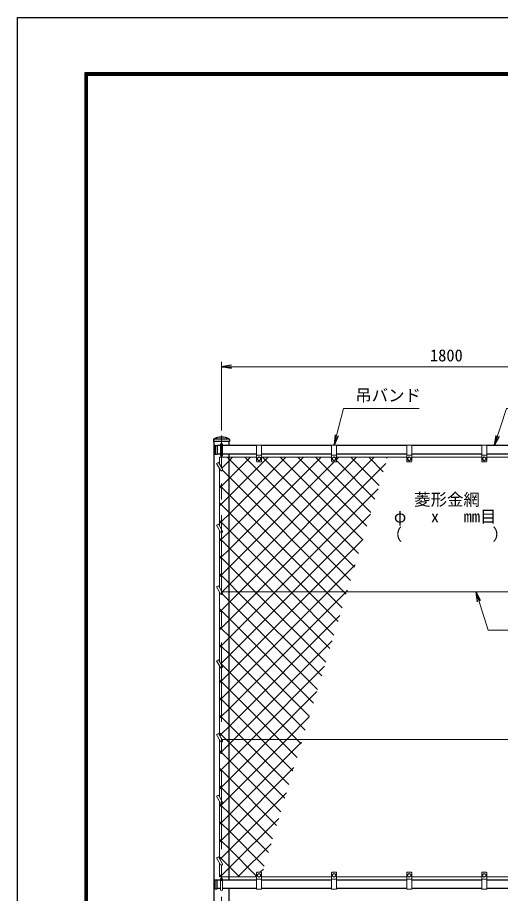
# Model space of a CAD drawing. Units: millimetres, scale not verified. Extents: x -4200 to 4200, y -2970 to 2970.
# Drawn here: x -4200 to -2270, y -529 to 2970 of the extents above; entities that cross this region are included whole.
import ezdxf
from ezdxf.enums import TextEntityAlignment as Align

# ---------------------------------------------------------------- set-up
doc = ezdxf.new("R2010")
doc.units = ezdxf.units.MM
doc.header["$LTSCALE"] = 10
doc.linetypes.add('USER1', pattern=[50.8, 31.75, -6.35, 6.35, -6.35])
for name, color, linetype, lineweight in [('0-0_D-STR1', 1, 'Continuous', 25), ('0-1_D-STR3', 3, 'Continuous', 13), ('0-2_D-BMK', 2, 'USER1', 13), ('0-3_D-STR2', 7, 'Continuous', 13), ('0-4_D-STR-DIM', 7, 'Continuous', 13), ('0-A_D-STR-TXT', 7, 'Continuous', 13), ('0-C_D-TTL', 7, 'Continuous', 25)]:
    doc.layers.add(name, color=color, linetype=linetype, lineweight=lineweight)
doc.layers.add('0-5_0', color=7, linetype='Continuous')
doc.styles.add('ＭＳ ゴシック', font='')
doc.styles.get('ＭＳ ゴシック').set_extended_font_data('MS Gothic')

# ---------------------------------------------------------------- blocks, each defined once
blk = doc.blocks.new('_Open')
at = {"layer": '0-5_0'}
blk.add_line((-10, 1.667), (0, 0), dxfattribs=at)
blk.add_lwpolyline([(-10, -1.667), (0, 0), (-10, 0)], dxfattribs=at)

msp = doc.modelspace()

# ---------------------------------------------------------------- linework, layer by layer
at = {"layer": '0-0_D-STR1'}
for p, q in [((-3416.75, 1284.28), (-3416.75, 1276.23)), ((-3352.55, 1276.23), (-3416.75, 1276.23)), ((-3352.89, 1285.23), (-3416.42, 1285.23)), ((-3409.99, 1260.73), (-3401.65, 1260.73)), ((-3409.65, 1260.73), (-3409.65, 1225.73)), ((-3401.65, 1260.73), (-3401.65, 1225.73)), ((-3388.65, 1260.23), (-3401.65, 1260.23)), ((-3244.65, 1260.23), (-3380.65, 1260.23)), ((-3354.4, 1260.23), (-3354.4, 1276.23)), ((-3352.55, 1284.28), (-3352.55, 1276.23)), ((-2944.65, 1260.23), (-3224.65, 1260.23)), ((-2644.65, 1260.23), (-2924.65, 1260.23)), ((-2344.65, 1260.23), (-2624.65, 1260.23)), ((-2044.65, 1260.23), (-2324.65, 1260.23)), ((-3409.99, 1225.73), (-3401.65, 1225.73)), ((-3388.65, 1226.23), (-3401.65, 1226.23)), ((-3244.65, 1226.23), (-3380.65, 1226.23)), ((-3354.4, -475.77), (-3354.4, 1226.23)), ((-2944.65, 1226.23), (-3224.65, 1226.23)), ((-2644.65, 1226.23), (-2924.65, 1226.23)), ((-2344.65, 1226.23), (-2624.65, 1226.23)), ((-2044.65, 1226.23), (-2324.65, 1226.23)), ((-3409.99, -475.27), (-3401.65, -475.27)), ((-3409.65, -510.27), (-3409.65, -475.27)), ((-3401.65, -510.27), (-3401.65, -475.27)), ((-3388.65, -475.77), (-3401.65, -475.77)), ((-3244.65, -475.77), (-3380.65, -475.77)), ((-2944.65, -475.77), (-3224.65, -475.77)), ((-2644.65, -475.77), (-2924.65, -475.77)), ((-2344.65, -475.77), (-2624.65, -475.77)), ((-2044.65, -475.77), (-2324.65, -475.77)), ((-3409.99, -510.27), (-3401.65, -510.27)), ((-3388.65, -509.77), (-3401.65, -509.77)), ((-3244.65, -509.77), (-3380.65, -509.77)), ((-2944.65, -509.77), (-3224.65, -509.77)), ((-2644.65, -509.77), (-2924.65, -509.77)), ((-2344.65, -509.77), (-2624.65, -509.77)), ((-2044.65, -509.77), (-2324.65, -509.77))]:
    msp.add_line(p, q, dxfattribs=at)
msp.add_lwpolyline([(-3414.9, 1276.23), (-3414.9, -844.77), (-3354.4, -844.77), (-3354.4, -509.77)], dxfattribs=at)
for centre, radius, start, end in [((-3415.25, 1284.28), 1.5, 120.85073, 180), ((-3384.65, 1233.05), 61.17, 59.14927, 120.85073), ((-3379.43, 1243.23), 35.72, 151.52136, 208.47864), ((-3409.99, 1259.73), 1, 90, 147.70173), ((-3354.05, 1284.28), 1.5, 0, 59.14927), ((-3409.99, 1226.73), 1, 212.29827, 270), ((-3379.43, -492.77), 35.72, 151.52136, 208.47864), ((-3409.99, -476.27), 1, 90, 147.70173), ((-3409.99, -509.27), 1, 212.29827, 270)]:
    msp.add_arc(centre, radius, start, end, dxfattribs=at)
at = {"layer": '0-1_D-STR3'}
for p, q in [((-3388.65, 1221.23), (-3388.65, 1265.23)), ((-3380.65, 1221.23), (-3380.65, 1265.23)), ((-3244.65, 1262.23), (-3244.65, 1197.23)), ((-3224.65, 1262.23), (-3244.65, 1262.23)), ((-3224.65, 1262.23), (-3224.65, 1197.23)), ((-2944.65, 1262.23), (-2944.65, 1197.23)), ((-2924.65, 1262.23), (-2944.65, 1262.23)), ((-2924.65, 1262.23), (-2924.65, 1197.23)), ((-2644.65, 1262.23), (-2644.65, 1197.23)), ((-2624.65, 1262.23), (-2644.65, 1262.23)), ((-2624.65, 1262.23), (-2624.65, 1197.23)), ((-2344.65, 1262.23), (-2344.65, 1197.23)), ((-2324.65, 1262.23), (-2344.65, 1262.23)), ((-2324.65, 1262.23), (-2324.65, 1197.23)), ((-3404.05, 1188.82), (-3397.12, 1192.82)), ((-3397.12, 1192.82), (-3381.19, 1165.23)), ((-3392.65, 1185.08), (-3392.65, 1213.23)), ((-3392.65, 1213.23), (-3244.65, 1213.23)), ((-3224.65, 1222.23), (-3244.65, 1222.23)), ((-3226.65, 1195.23), (-3242.65, 1195.23)), ((-3241.15, 1210.97), (-3234.65, 1214.73)), ((-3241.15, 1210.97), (-3241.15, 1203.48)), ((-3234.65, 1214.73), (-3228.15, 1210.97)), ((-3228.15, 1210.97), (-3228.15, 1203.48)), ((-3224.65, 1213.23), (-2944.65, 1213.23)), ((-2924.65, 1222.23), (-2944.65, 1222.23)), ((-2926.65, 1195.23), (-2942.65, 1195.23)), ((-2941.15, 1210.97), (-2934.65, 1214.73)), ((-2941.15, 1210.97), (-2941.15, 1203.48)), ((-2934.65, 1214.73), (-2928.15, 1210.97)), ((-2928.15, 1210.97), (-2928.15, 1203.48)), ((-2924.65, 1213.23), (-2644.65, 1213.23)), ((-2624.65, 1222.23), (-2644.65, 1222.23)), ((-2626.65, 1195.23), (-2642.65, 1195.23)), ((-2641.15, 1210.97), (-2634.65, 1214.73)), ((-2641.15, 1210.97), (-2641.15, 1203.48)), ((-2634.65, 1214.73), (-2628.15, 1210.97)), ((-2628.15, 1210.97), (-2628.15, 1203.48)), ((-2624.65, 1213.23), (-2344.65, 1213.23)), ((-2324.65, 1222.23), (-2344.65, 1222.23)), ((-2326.65, 1195.23), (-2342.65, 1195.23)), ((-2341.15, 1210.97), (-2334.65, 1214.73)), ((-2341.15, 1210.97), (-2341.15, 1203.48)), ((-2334.65, 1214.73), (-2328.15, 1210.97)), ((-2328.15, 1210.97), (-2328.15, 1203.48)), ((-2324.65, 1213.23), (-2044.65, 1213.23)), ((-3404.05, 1188.82), (-3388.12, 1161.23)), ((-3392.65, 938.58), (-3392.65, 1169.08)), ((-3404.05, 942.32), (-3397.12, 946.32)), ((-3397.12, 946.32), (-3381.19, 918.73)), ((-3404.05, 942.32), (-3388.12, 914.73)), ((-3392.65, 692.08), (-3392.65, 922.58)), ((-3404.05, 695.82), (-3397.12, 699.82)), ((-3404.05, 695.82), (-3388.12, 668.23)), ((-3397.12, 699.82), (-3381.19, 672.23)), ((-3392.65, 397.08), (-3392.65, 676.08)), ((-1592.74, 676.23), (-3383.5, 676.23)), ((-3404.05, 400.82), (-3397.12, 404.82)), ((-3404.05, 400.82), (-3388.12, 373.23)), ((-3397.12, 404.82), (-3381.19, 377.23)), ((-3392.65, 102.08), (-3392.65, 381.08)), ((-3404.05, 105.82), (-3397.12, 109.82)), ((-3404.05, 105.82), (-3388.12, 78.23)), ((-3397.12, 109.82), (-3381.19, 82.23)), ((-3392.65, -144.42), (-3392.65, 86.08)), ((-1592.74, 86.23), (-3383.5, 86.23)), ((-3404.05, -140.68), (-3397.12, -136.68)), ((-3397.12, -136.68), (-3381.19, -164.27)), ((-3404.05, -140.68), (-3388.12, -168.27)), ((-3392.65, -390.92), (-3392.65, -160.42)), ((-3404.05, -387.18), (-3397.12, -383.18)), ((-3397.12, -383.18), (-3381.19, -410.77)), ((-3404.05, -387.18), (-3388.12, -414.77)), ((-3392.65, -462.77), (-3392.65, -406.92)), ((-3244.65, -511.77), (-3244.65, -446.77)), ((-3226.65, -444.77), (-3242.65, -444.77)), ((-3241.15, -460.52), (-3241.15, -453.03)), ((-3228.15, -460.52), (-3228.15, -453.03)), ((-3224.65, -511.77), (-3224.65, -446.77)), ((-2944.65, -511.77), (-2944.65, -446.77)), ((-2926.65, -444.77), (-2942.65, -444.77)), ((-2941.15, -460.52), (-2941.15, -453.03)), ((-2928.15, -460.52), (-2928.15, -453.03)), ((-2924.65, -511.77), (-2924.65, -446.77)), ((-2644.65, -511.77), (-2644.65, -446.77)), ((-2626.65, -444.77), (-2642.65, -444.77)), ((-2641.15, -460.52), (-2641.15, -453.03)), ((-2628.15, -460.52), (-2628.15, -453.03)), ((-2624.65, -511.77), (-2624.65, -446.77)), ((-2344.65, -511.77), (-2344.65, -446.77)), ((-2326.65, -444.77), (-2342.65, -444.77)), ((-2341.15, -460.52), (-2341.15, -453.03)), ((-2328.15, -460.52), (-2328.15, -453.03)), ((-2324.65, -511.77), (-2324.65, -446.77)), ((-3392.65, -462.77), (-3244.65, -462.77)), ((-3388.65, -514.77), (-3388.65, -470.77)), ((-3380.65, -514.77), (-3380.65, -470.77)), ((-3224.65, -471.77), (-3244.65, -471.77)), ((-3241.15, -460.52), (-3234.65, -464.27)), ((-3234.65, -464.27), (-3228.15, -460.52)), ((-3224.65, -462.77), (-2944.65, -462.77)), ((-2924.65, -471.77), (-2944.65, -471.77)), ((-2941.15, -460.52), (-2934.65, -464.27)), ((-2934.65, -464.27), (-2928.15, -460.52)), ((-2924.65, -462.77), (-2644.65, -462.77)), ((-2624.65, -471.77), (-2644.65, -471.77)), ((-2641.15, -460.52), (-2634.65, -464.27)), ((-2634.65, -464.27), (-2628.15, -460.52)), ((-2624.65, -462.77), (-2344.65, -462.77)), ((-2324.65, -471.77), (-2344.65, -471.77)), ((-2341.15, -460.52), (-2334.65, -464.27)), ((-2334.65, -464.27), (-2328.15, -460.52)), ((-2324.65, -462.77), (-2044.65, -462.77)), ((-3224.65, -511.77), (-3244.65, -511.77)), ((-2924.65, -511.77), (-2944.65, -511.77)), ((-2624.65, -511.77), (-2644.65, -511.77)), ((-2324.65, -511.77), (-2344.65, -511.77))]:
    msp.add_line(p, q, dxfattribs=at)
for points in [[(-3241.15, 1203.48), (-3234.65, 1199.73), (-3228.15, 1203.48)], [(-2941.15, 1203.48), (-2934.65, 1199.73), (-2928.15, 1203.48)], [(-2641.15, 1203.48), (-2634.65, 1199.73), (-2628.15, 1203.48)], [(-2341.15, 1203.48), (-2334.65, 1199.73), (-2328.15, 1203.48)], [(-3241.15, -453.03), (-3234.65, -449.27), (-3228.15, -453.03)], [(-2941.15, -453.03), (-2934.65, -449.27), (-2928.15, -453.03)], [(-2641.15, -453.03), (-2634.65, -449.27), (-2628.15, -453.03)], [(-2341.15, -453.03), (-2334.65, -449.27), (-2328.15, -453.03)]]:
    msp.add_lwpolyline(points, dxfattribs=at)
for centre in [(-3234.65, 1207.23), (-2934.65, 1207.23), (-2634.65, 1207.23), (-2334.65, 1207.23), (-3234.65, -456.77), (-2934.65, -456.77), (-2634.65, -456.77), (-2334.65, -456.77)]:
    msp.add_circle(centre, 6.49, dxfattribs=at)
for centre, radius, start, end in [((-3384.65, 1265.23), 4, 0, 180), ((-3384.65, 1221.23), 4, 180, 0), ((-3242.65, 1197.23), 2, 180, 270), ((-3226.65, 1197.23), 2, 270, 0), ((-2942.65, 1197.23), 2, 180, 270), ((-2926.65, 1197.23), 2, 270, 0), ((-2642.65, 1197.23), 2, 180, 270), ((-2626.65, 1197.23), 2, 270, 0), ((-2342.65, 1197.23), 2, 180, 270), ((-2326.65, 1197.23), 2, 270, 0), ((-3384.65, 1163.23), 4, 210, 30), ((-3384.65, 916.73), 4, 210, 30), ((-3384.65, 670.23), 4, 210, 30), ((-3384.65, 375.23), 4, 210, 30), ((-3384.65, 80.23), 4, 210, 30), ((-3384.65, -166.27), 4, 210, 30), ((-3384.65, -412.77), 4, 210, 30), ((-3242.65, -446.77), 2, 90, 180), ((-3226.65, -446.77), 2, 0, 90), ((-2942.65, -446.77), 2, 90, 180), ((-2926.65, -446.77), 2, 0, 90), ((-2642.65, -446.77), 2, 90, 180), ((-2626.65, -446.77), 2, 0, 90), ((-2342.65, -446.77), 2, 90, 180), ((-2326.65, -446.77), 2, 0, 90), ((-3384.65, -470.77), 4, 0, 180), ((-3384.65, -514.77), 4, 180, 0)]:
    msp.add_arc(centre, radius, start, end, dxfattribs=at)
at = {"layer": '0-2_D-BMK'}
msp.add_line((-3384.65, -859.77), (-3384.65, 1300.23), dxfattribs=at)
at = {"layer": '0-3_D-STR2'}
for p, q in [((-3354.4, 1057.48), (-3198.66, 1213.23)), ((-3354.4, 986.77), (-3127.95, 1213.23)), ((-3354.4, 916.06), (-3057.24, 1213.23)), ((-3354.4, 845.35), (-2986.53, 1213.23)), ((-2853.24, 774.96), (-3291.51, 1213.23)), ((-2836.86, 829.29), (-3220.8, 1213.23)), ((-2820.47, 883.61), (-3150.09, 1213.23)), ((-2804.09, 937.94), (-3079.38, 1213.23)), ((-2787.71, 992.27), (-3008.67, 1213.23)), ((-2924.65, 1204.39), (-2915.82, 1213.23)), ((-2771.32, 1046.59), (-2924.65, 1199.92)), ((-2754.94, 1100.92), (-2867.25, 1213.23)), ((-2738.56, 1155.25), (-2796.54, 1213.23)), ((-2722.17, 1209.57), (-2725.83, 1213.23)), ((-3392.65, 1160.65), (-3389.57, 1163.74)), ((-3240.69, 676.23), (-2728.58, 1188.33)), ((-3384.65, 1094.24), (-3392.65, 1102.24)), ((-3354.4, 1063.99), (-3384.65, 1094.24)), ((-3169.97, 676.23), (-2759.11, 1087.09)), ((-3384.65, 1027.23), (-3354.4, 1057.48)), ((-2966.64, 676.23), (-3354.4, 1063.99)), ((-3384.65, 1023.53), (-3392.65, 1031.53)), ((-3392.65, 1019.23), (-3384.65, 1027.23)), ((-3354.4, 993.28), (-3384.65, 1023.53)), ((-3384.65, 956.52), (-3354.4, 986.77)), ((-3037.35, 676.23), (-3354.4, 993.28)), ((-3384.65, 952.82), (-3392.65, 960.82)), ((-3392.65, 948.52), (-3384.65, 956.52)), ((-3354.4, 922.57), (-3384.65, 952.82)), ((-3384.65, 885.81), (-3354.4, 916.06)), ((-3108.06, 676.23), (-3354.4, 922.57)), ((-3384.65, 882.11), (-3392.65, 890.11)), ((-3392.65, 877.81), (-3384.65, 885.81)), ((-3354.4, 851.86), (-3384.65, 882.11)), ((-3028.55, 676.23), (-2820.18, 884.6)), ((-3384.65, 815.1), (-3354.4, 845.35)), ((-3178.77, 676.23), (-3354.4, 851.86)), ((-3384.65, 811.4), (-3392.65, 819.4)), ((-3392.65, 807.1), (-3384.65, 815.1)), ((-3354.4, 781.15), (-3384.65, 811.4)), ((-3249.49, 676.23), (-3354.4, 781.15)), ((-2957.84, 676.23), (-2850.71, 783.36)), ((-3384.65, 740.68), (-3392.65, 748.68)), ((-3354.4, 710.43), (-3384.65, 740.68)), ((-3320.2, 676.23), (-3354.4, 710.43)), ((-3392.65, 665.68), (-3388.85, 669.49)), ((-3354.4, 562.51), (-3240.69, 676.23)), ((-3354.4, 491.8), (-3169.97, 676.23)), ((-3354.4, 350.38), (-3028.55, 676.23)), ((-3354.4, 279.67), (-2957.84, 676.23)), ((-3354.4, 208.95), (-2887.13, 676.23)), ((-2984.31, 340.34), (-3320.2, 676.23)), ((-2967.93, 394.67), (-3249.49, 676.23)), ((-2951.54, 449), (-3178.77, 676.23)), ((-2935.16, 503.32), (-3108.06, 676.23)), ((-2918.78, 557.65), (-3037.35, 676.23)), ((-2902.39, 611.98), (-2966.64, 676.23)), ((-2887.13, 676.23), (-2881.24, 682.12)), ((-3384.65, 599.26), (-3392.65, 607.26)), ((-3354.4, 569.01), (-3384.65, 599.26)), ((-3384.65, 532.26), (-3354.4, 562.51)), ((-3017.08, 231.69), (-3354.4, 569.01)), ((-3384.65, 528.55), (-3392.65, 536.55)), ((-3392.65, 524.26), (-3384.65, 532.26)), ((-3354.4, 498.3), (-3384.65, 528.55)), ((-3384.65, 461.55), (-3354.4, 491.8)), ((-3033.46, 177.36), (-3354.4, 498.3)), ((-3384.65, 457.84), (-3392.65, 465.84)), ((-3392.65, 453.55), (-3384.65, 461.55)), ((-3354.4, 427.59), (-3384.65, 457.84)), ((-3335.71, 86.23), (-2942.31, 479.63)), ((-3049.85, 123.03), (-3354.4, 427.59)), ((-3384.65, 320.13), (-3354.4, 350.38)), ((-3265, 86.23), (-2972.84, 378.39)), ((-3384.65, 316.42), (-3392.65, 324.42)), ((-3392.65, 312.13), (-3384.65, 320.13)), ((-3354.4, 286.17), (-3384.65, 316.42)), ((-3154.46, 86.23), (-3354.4, 286.17)), ((-3384.65, 245.71), (-3392.65, 253.71)), ((-3392.65, 241.42), (-3384.65, 249.42)), ((-3384.65, 249.42), (-3354.4, 279.67)), ((-3354.4, 215.46), (-3384.65, 245.71)), ((-3194.29, 86.23), (-3003.37, 277.15)), ((-3225.17, 86.23), (-3354.4, 215.46)), ((-3384.65, 175), (-3392.65, 183)), ((-3392.65, 170.7), (-3384.65, 178.7)), ((-3384.65, 178.7), (-3354.4, 208.95)), ((-3354.4, 144.75), (-3384.65, 175)), ((-3295.88, 86.23), (-3354.4, 144.75)), ((-3354.4, 67.53), (-3335.71, 86.23)), ((-3354.4, -3.18), (-3265, 86.23)), ((-3354.4, -73.89), (-3194.29, 86.23)), ((-3354.4, -215.31), (-3064.44, 74.66)), ((-3115.38, -94.27), (-3295.88, 86.23)), ((-3099, -39.95), (-3225.17, 86.23)), ((-3082.61, 14.38), (-3154.46, 86.23)), ((-3384.65, 33.58), (-3392.65, 41.58)), ((-3392.65, 29.28), (-3384.65, 37.28)), ((-3384.65, 37.28), (-3354.4, 67.53)), ((-3354.4, 3.33), (-3384.65, 33.58)), ((-3148.15, -202.93), (-3354.4, 3.33)), ((-3384.65, -37.13), (-3392.65, -29.13)), ((-3392.65, -41.43), (-3384.65, -33.43)), ((-3384.65, -33.43), (-3354.4, -3.18)), ((-3354.4, -286.02), (-3094.97, -26.58)), ((-3354.4, -67.38), (-3384.65, -37.13)), ((-3164.53, -257.25), (-3354.4, -67.38)), ((-3384.65, -107.84), (-3392.65, -99.84)), ((-3392.65, -112.14), (-3384.65, -104.14)), ((-3384.65, -104.14), (-3354.4, -73.89)), ((-3354.4, -138.09), (-3384.65, -107.84)), ((-3180.92, -311.58), (-3354.4, -138.09)), ((-3384.65, -178.55), (-3392.65, -170.55)), ((-3354.4, -208.8), (-3384.65, -178.55)), ((-3197.3, -365.91), (-3354.4, -208.8)), ((-3384.65, -249.27), (-3392.65, -241.27)), ((-3384.65, -245.56), (-3354.4, -215.31)), ((-3392.65, -253.56), (-3384.65, -245.56)), ((-3354.4, -279.52), (-3384.65, -249.27)), ((-3213.68, -420.24), (-3354.4, -279.52)), ((-3384.65, -316.27), (-3354.4, -286.02)), ((-3392.65, -324.27), (-3384.65, -316.27)), ((-3319.03, -462.77), (-3186.56, -330.31)), ((-3230.31, -444.77), (-3217.1, -431.56)), ((-3248.31, -462.77), (-3244.65, -459.11))]:
    msp.add_line(p, q, dxfattribs=at)
for points in [[(-3392.65, 1089.94), (-3384.65, 1097.94), (-3354.4, 1128.19), (-3269.37, 1213.23)], [(-3392.65, 594.97), (-3384.65, 602.97), (-3354.4, 633.22), (-3311.4, 676.23), (-2774.4, 1213.23)], [(-3392.65, 736.39), (-3384.65, 744.39), (-3354.4, 774.64), (-2933.82, 1195.23)], [(-3383.71, 1169.6), (-3354.4, 1198.9), (-3340.08, 1213.23)], [(-3382.99, 675.34), (-3382.11, 676.23), (-3354.4, 703.93), (-2845.11, 1213.23)], [(-2869.63, 720.63), (-3354.4, 1205.41), (-3362.22, 1213.23)], [(-2886.01, 666.3), (-2895.93, 676.23), (-3354.4, 1134.7), (-3381.11, 1161.4)], [(-3387.44, 388.05), (-3384.65, 390.84), (-3354.4, 421.09), (-3099.26, 676.23), (-2789.64, 985.85)], [(-3000.7, 286.02), (-3354.4, 639.72), (-3381.96, 667.28)], [(-3391.89, 100.76), (-3384.65, 107.99), (-3354.4, 138.24), (-2911.77, 580.87)], [(-3066.23, 68.71), (-3083.75, 86.23), (-3354.4, 356.88), (-3384.65, 387.13), (-3389.99, 392.46)], [(-3392.65, -182.85), (-3384.65, -174.85), (-3354.4, -144.6), (-3123.58, 86.23), (-3033.9, 175.9)], [(-3131.76, -148.6), (-3354.4, 74.04), (-3366.59, 86.23), (-3384.65, 104.29), (-3392.65, 112.29)], [(-3391.17, -393.49), (-3384.65, -386.98), (-3354.4, -356.73), (-3125.5, -127.83)], [(-3389.74, -462.77), (-3384.65, -457.69), (-3354.4, -427.44), (-3156.03, -229.07)], [(-3244.65, -459.98), (-3354.4, -350.23), (-3384.65, -319.98), (-3392.65, -311.98)], [(-3312.57, -462.77), (-3354.4, -420.94), (-3384.65, -390.69), (-3392.65, -382.69)], [(-3383.28, -462.77), (-3384.65, -461.4), (-3392.65, -453.4)]]:
    msp.add_lwpolyline(points, dxfattribs=at)
at = {"layer": '0-4_D-STR-DIM'}
for p, q in [((-3384.65, 1320.23), (-3384.65, 1595.23)), ((-3344.65, 1575.23), (-1624.65, 1575.23))]:
    msp.add_line(p, q, dxfattribs=at)
at = {"layer": '0-A_D-STR-TXT'}
for points in [[(-2594.22, 1408.48), (-2896.67, 1408.48), (-2934.15, 1264.16)], [(-1709.99, 1408.48), (-2245.94, 1408.48), (-2294.03, 1262.13)], [(-2007.7, 522.6), (-2319.03, 522.6), (-2367.13, 674.32)]]:
    msp.add_lwpolyline(points, dxfattribs=at)
at = {"layer": '0-C_D-TTL', "color": 2}
msp.add_lwpolyline([(-4199.68, 2970.23), (4200.32, 2970.23), (4200.32, -2969.77), (-4199.68, -2969.77)], close=True, dxfattribs=at)
at = {"layer": '0-C_D-TTL'}
for points in [[(-3929.68, 2750.23), (3930.32, 2750.23), (3930.32, -2749.77), (-3929.68, -2749.77)], [(-3927.18, 2747.73), (3927.82, 2747.73), (3927.82, -2747.27), (-3927.18, -2747.27)], [(-3924.68, 2745.23), (3925.32, 2745.23), (3925.32, -2744.77), (-3924.68, -2744.77)], [(-3922.18, 2742.73), (3922.82, 2742.73), (3922.82, -2742.27), (-3922.18, -2742.27)], [(-3919.68, 2740.23), (3920.32, 2740.23), (3920.32, -2739.77), (-3919.68, -2739.77)]]:
    msp.add_lwpolyline(points, close=True, dxfattribs=at)

# ---------------------------------------------------------------- block references
at = {"layer": '0-4_D-STR-DIM', "xscale": 4, "yscale": 4, "rotation": 180}
msp.add_blockref('_Open', (-3384.65, 1575.23), dxfattribs=at)
at = {"layer": '0-A_D-STR-TXT', "xscale": 4, "yscale": 4}
for p, rotation in [((-2934.65, 1262.23), 255.43959), ((-2294.65, 1260.23), 251.80943), ((-2367.73, 676.23), 107.58773)]:
    msp.add_blockref('_Open', p, dxfattribs=dict(at, rotation=rotation))

# ---------------------------------------------------------------- texts
at = {"layer": '0-4_D-STR-DIM', "style": 'ＭＳ ゴシック'}
msp.add_text('1800', height=48.09, dxfattribs=at).set_placement((-2551.55, 1581.97), align=Align.BOTTOM_LEFT)
at = {"layer": '0-A_D-STR-TXT', "style": 'ＭＳ ゴシック'}
for s, p in [('吊バンド', (-2850.06, 1422.34)), ('菱形金網', (-2614.6, 1006.12)), ('φ   x   mm目', (-2695.82, 938.54)), ('（\u3000\u3000   \u3000\u3000）', (-2728.3, 866.89))]:
    msp.add_text(s, height=48.09, dxfattribs=at).set_placement(p, align=Align.BOTTOM_LEFT)

doc.saveas('drawing.dxf')
